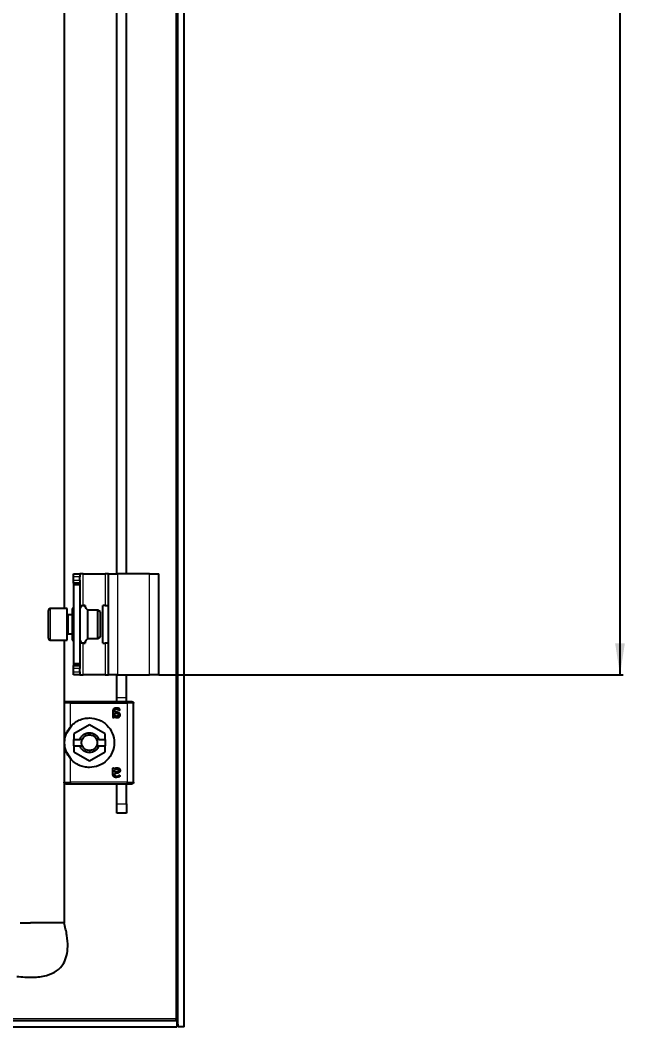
# Model space of a CAD drawing. Header units: millimetres. Extents: x -732 to 1763, y -1228 to 1043.
# Drawn here: x 1571.1 to 1762.6, y -1085.6 to -766.7 of the extents above; entities that cross this region are included whole.
import ezdxf

# ---------------------------------------------------------------- set-up
doc = ezdxf.new("R2010")
doc.units = ezdxf.units.MM
doc.layers.add('FORMAT', color=7, linetype='Continuous')
doc.styles.add('SLDTEXTSTYLE0', font='TXT', dxfattribs={"width": 0.75})
doc.dimstyles.new('SLDDIMSTYLE0', dxfattribs={"dimtxt": 20, "dimasz": 10, "dimexe": 0, "dimexo": 0.0625, "dimgap": 5, "dimtad": 2, "dimdec": 1, "dimrnd": 1e-09, "dimzin": 12, "dimdsep": 46, "dimtxsty": 'SLDTEXTSTYLE0', "dimsah": 1, "dimcen": 0.09, "dimadec": 0, "dimazin": 3, "dimtfac": 1, "dimtofl": 0, "dimtmove": 0, "dimatfit": 3, "dimfxl": 0, "dimfrac": 2, "dimtolj": 1, "dimtzin": 12, "dimarcsym": 0})

# ---------------------------------------------------------------- blocks, each defined once
blk = doc.blocks.new('_D_5')
at = {"layer": 'FORMAT'}
for p, q in [((1615.06, 757.93), (1762.05, 757.93)), ((1761.05, 757.93), (1761.05, -974.07)), ((1615.06, -974.07), (1762.05, -974.07))]:
    blk.add_line(p, q, dxfattribs=at)
for points in [[(1761.05, 757.93), (1759.51, 747.93), (1762.59, 747.93)], [(1761.05, -974.07), (1762.59, -964.07), (1759.51, -964.07)]]:
    blk.add_solid(points, dxfattribs=at)
at = {"layer": 'FORMAT', "insert": (1735.27, -137.62), "char_height": 20, "attachment_point": 1, "rotation": 90, "style": 'SLDTEXTSTYLE0'}
blk.add_mtext('1732', dxfattribs=at)

msp = doc.modelspace()

# ---------------------------------------------------------------- linework, layer by layer
at = {"color": 7, "linetype": 'Continuous', "lineweight": 25}
for p, q in [((1621.05, -1085.57), (1621.05, 869.43)), ((1623.05, -1085.57), (1623.05, 869.43)), ((1585.05, -433.24), (1585.05, -953.07)), ((1601.75, -942.07), (1601.75, -433.57)), ((1604.75, -942.07), (1604.75, -433.57)), ((1588.05, -942.07), (1590.05, -942.07)), ((1588.05, -943.07), (1588.05, -942.07)), ((1588.05, -944.07), (1588.05, -943.07)), ((1590.05, -942.07), (1590.05, -943.07)), ((1591.05, -942.07), (1590.05, -942.07)), ((1590.05, -944.07), (1590.05, -943.07)), ((1591.05, -942.07), (1598.05, -942.07)), ((1599.05, -942.07), (1598.05, -942.07)), ((1599.05, -974.07), (1599.05, -942.07)), ((1599.05, -942.07), (1602.05, -942.07)), ((1612.05, -942.07), (1602.05, -942.07)), ((1612.05, -942.07), (1615.05, -942.07)), ((1615.05, -974.07), (1615.05, -942.07)), ((1588.05, -945.07), (1588.05, -944.07)), ((1590.05, -945.07), (1588.05, -945.07)), ((1588.05, -945.07), (1588.05, -945.57)), ((1590.05, -945.57), (1588.05, -945.57)), ((1588.05, -945.57), (1588.05, -970.57)), ((1590.05, -944.07), (1590.05, -945.07)), ((1590.05, -945.07), (1590.05, -945.57)), ((1590.05, -945.57), (1590.05, -970.57)), ((1586.05, -953.07), (1580.65, -953.07)), ((1586.05, -960.62), (1586.05, -953.07)), ((1588.05, -953.07), (1587.55, -953.07)), ((1587.55, -953.07), (1587.55, -954.28)), ((1590.05, -952.07), (1591.05, -952.07)), ((1591.75, -952.07), (1591.05, -952.07)), ((1591.75, -952.07), (1591.75, -952.51)), ((1597.35, -964.07), (1597.35, -952.07)), ((1598.05, -952.07), (1597.35, -952.07)), ((1598.05, -952.07), (1599.05, -952.07)), ((1580.05, -960.32), (1580.05, -953.67)), ((1587.55, -955.07), (1586.3, -955.07)), ((1587.55, -954.28), (1587.55, -963.07)), ((1595.68, -953.57), (1592.55, -953.57)), ((1592.55, -962.57), (1592.55, -953.57)), ((1596.55, -954.07), (1595.68, -953.57)), ((1595.68, -962.57), (1595.68, -953.57)), ((1596.55, -962.07), (1596.55, -954.07)), ((1580.05, -962.47), (1580.05, -960.32)), ((1586.05, -963.07), (1586.05, -960.62)), ((1586.3, -961.07), (1587.55, -961.07)), ((1592.55, -962.57), (1595.68, -962.57)), ((1595.68, -962.57), (1596.55, -962.07)), ((1580.65, -963.07), (1586.05, -963.07)), ((1585.05, -963.07), (1585.05, -982.89)), ((1587.55, -963.07), (1588.05, -963.07)), ((1591.05, -964.07), (1590.05, -964.07)), ((1591.05, -964.07), (1591.75, -964.07)), ((1591.75, -963.62), (1591.75, -964.07)), ((1597.35, -964.07), (1598.05, -964.07)), ((1599.05, -964.07), (1598.05, -964.07)), ((1590.05, -970.57), (1588.05, -970.57)), ((1588.05, -970.57), (1588.05, -971.07)), ((1588.05, -972.07), (1588.05, -971.07)), ((1588.05, -971.07), (1590.05, -971.07)), ((1588.05, -973.07), (1588.05, -972.07)), ((1590.05, -970.57), (1590.05, -971.07)), ((1590.05, -971.07), (1590.05, -972.07)), ((1590.05, -973.07), (1590.05, -972.07)), ((1588.05, -974.07), (1588.05, -973.07)), ((1590.05, -974.07), (1588.05, -974.07)), ((1590.05, -973.07), (1590.05, -974.07)), ((1590.05, -974.07), (1591.05, -974.07)), ((1598.05, -974.07), (1591.05, -974.07)), ((1598.05, -974.07), (1599.05, -974.07)), ((1602.05, -974.07), (1599.05, -974.07)), ((1601.75, -981.37), (1601.75, -974.07)), ((1602.05, -974.07), (1612.05, -974.07)), ((1604.75, -981.37), (1604.75, -974.07)), ((1615.05, -974.07), (1612.05, -974.07)), ((1601.75, -982.62), (1601.75, -981.37)), ((1604.75, -982.62), (1604.75, -981.37)), ((1585.05, -983.07), (1585.05, -1008.07)), ((1605.05, -982.57), (1587.05, -982.57)), ((1605.65, -982.57), (1605.4, -982.57)), ((1607.05, -1008.07), (1607.05, -983.07)), ((1600.49, -985.61), (1600.49, -987.47)), ((1600.95, -987.47), (1600.95, -987.19)), ((1601.34, -987.5), (1600.95, -987.19)), ((1601.02, -985.86), (1601.02, -985.64)), ((1601.4, -985.86), (1601.02, -985.86)), ((1601.02, -986.21), (1601.45, -986.21)), ((1601.02, -986.8), (1601.02, -986.21)), ((1585.88, -992.44), (1587.38, -990.18)), ((1593.05, -989.85), (1588.1, -992.71)), ((1598, -992.71), (1593.05, -989.85)), ((1588.1, -992.71), (1588.1, -994.57)), ((1588.1, -996.57), (1588.1, -994.57)), ((1588.1, -994.57), (1590.06, -994.57)), ((1590.75, -994.57), (1590.06, -994.57)), ((1596.03, -994.57), (1595.34, -994.57)), ((1596.03, -994.57), (1598, -994.57)), ((1598, -994.57), (1598, -992.71)), ((1598, -994.57), (1598, -996.57)), ((1588.1, -996.57), (1588.1, -998.42)), ((1588.1, -996.57), (1590.06, -996.57)), ((1590.06, -996.57), (1590.75, -996.57)), ((1595.34, -996.57), (1596.03, -996.57)), ((1596.03, -996.57), (1598, -996.57)), ((1598, -998.42), (1598, -996.57)), ((1587.38, -1000.95), (1585.87, -998.69)), ((1588.1, -998.42), (1593.05, -1001.28)), ((1593.05, -1001.28), (1598, -998.42)), ((1600.49, -1005.52), (1600.49, -1003.66)), ((1600.95, -1003.66), (1600.95, -1003.94)), ((1601.02, -1004.92), (1601.02, -1004.33)), ((1601.45, -1004.92), (1601.02, -1004.92)), ((1601.4, -1005.27), (1601.02, -1005.27)), ((1601.02, -1005.27), (1601.02, -1005.49)), ((1585.05, -1008.24), (1585.05, -1052.57)), ((1587.05, -1008.57), (1605.05, -1008.57)), ((1601.75, -1014.87), (1601.75, -1008.57)), ((1604.75, -1014.87), (1604.75, -1008.57)), ((1605.4, -1008.57), (1605.65, -1008.57)), ((1601.75, -1017.87), (1601.75, -1014.87)), ((1604.75, -1014.87), (1604.75, -1017.87)), ((1604.75, -1017.87), (1601.75, -1017.87)), ((1574.48, -1052.57), (1574.42, -1052.57)), ((1581.61, -1052.57), (1574.48, -1052.57)), ((1581.76, -1052.57), (1581.61, -1052.57)), ((1584.07, -1052.57), (1581.76, -1052.57)), ((1585.05, -1052.57), (1584.07, -1052.57)), ((831.35, -1083.57), (1620.75, -1083.57)), ((1620.45, -1082.97), (1620.64, -1083.57)), ((1620.75, -1083.57), (1620.75, -1085.57)), ((831.35, -1085.57), (1620.75, -1085.57)), ((1623.05, -1085.57), (1621.05, -1085.57))]:
    msp.add_line(p, q, dxfattribs=at)
at = {"color": 8, "linetype": 'Continuous', "lineweight": 18}
for p, q in [((1620.45, 866.83), (1620.45, -1082.97)), ((1590.05, -943.07), (1588.05, -943.07)), ((1591.05, -952.07), (1591.05, -942.07)), ((1598.05, -942.07), (1598.05, -952.07)), ((1602.05, -974.07), (1602.05, -942.07)), ((1612.05, -974.07), (1612.05, -942.07)), ((1588.05, -944.07), (1590.05, -944.07)), ((1580.65, -953.07), (1580.65, -960.62)), ((1586.3, -955.07), (1586.3, -961.07)), ((1580.65, -960.62), (1580.65, -963.07)), ((1591.05, -974.07), (1591.05, -964.07)), ((1598.05, -964.07), (1598.05, -974.07)), ((1590.05, -972.07), (1588.05, -972.07)), ((1588.05, -973.07), (1590.05, -973.07)), ((1604.75, -981.37), (1601.75, -981.37)), ((1587.05, -990.5), (1587.05, -983.07)), ((1587.05, -983.07), (1605.05, -983.07)), ((1605.05, -983.07), (1605.05, -1008.07)), ((1587.05, -1008.07), (1587.05, -1000.63)), ((1593.05, -998.07), (1593.05, -998.72)), ((1605.05, -1008.07), (1587.05, -1008.07)), ((1601.75, -1014.87), (1604.75, -1014.87)), ((1620.45, -1082.97), (1525.02, -1082.97))]:
    msp.add_line(p, q, dxfattribs=at)
at = {"color": 7, "linetype": 'Continuous', "lineweight": 25}
for centre, radius, start, end in [((1580.65, -953.67), 0.6, 90, 180), ((1586.3, -954.82), 0.25, 180, 270), ((1580.65, -962.47), 0.6, 180, 270), ((1586.3, -961.32), 0.25, 90, 180)]:
    msp.add_arc(centre, radius, start, end, dxfattribs=at)
for points, knots in [([(1592.55, -953.57), (1592.37, -953.41), (1592.02, -953.11), (1591.83, -952.54), (1591.46, -952.23), (1591.13, -952.1), (1590.77, -952.14), (1590.42, -952.33), (1590.17, -952.69), (1590.09, -952.98), (1590.05, -953.13)], [0, 0, 0, 0, 0.185676, 0.371025, 0.466937, 0.562172, 0.656347, 0.751553, 0.873842, 1, 1, 1, 1]), ([(1590.05, -963), (1590.09, -963.15), (1590.17, -963.44), (1590.42, -963.8), (1590.77, -963.99), (1591.13, -964.03), (1591.46, -963.9), (1591.83, -963.59), (1592.02, -963.03), (1592.37, -962.72), (1592.55, -962.57)], [0, 0, 0, 0, 0.126158, 0.248447, 0.343653, 0.437828, 0.533063, 0.628975, 0.814324, 1, 1, 1, 1]), ([(1601.6, -984.57), (1601.45, -984.57), (1601.23, -984.58), (1600.95, -984.68), (1600.76, -984.79), (1600.62, -984.96), (1600.51, -985.24), (1600.49, -985.46), (1600.49, -985.61)], [0, 0, 0, 0, 0.2500888, 0.3824952, 0.5002586, 0.6221632, 0.7501335, 1, 1, 1, 1]), ([(1601.02, -985.64), (1601.02, -985.55), (1601.03, -985.42), (1601.08, -985.25), (1601.16, -985.14), (1601.26, -985.06), (1601.39, -985), (1601.52, -984.98), (1601.61, -984.98), (1601.66, -984.98)], [0, 0, 0, 0, 0.250023, 0.382539, 0.499802, 0.620838, 0.749652, 0.874777, 1, 1, 1, 1]), ([(1602.66, -985.06), (1602.66, -985.01), (1602.66, -984.92), (1602.6, -984.83), (1602.46, -984.75), (1602.13, -984.62), (1601.81, -984.59), (1601.6, -984.57)], [0, 0, 0, 0, 0.124693, 0.187182, 0.249773, 0.500039, 1, 1, 1, 1]), ([(1601.66, -984.98), (1601.82, -985), (1602.06, -985.02), (1602.31, -985.15), (1602.44, -985.22), (1602.51, -985.26), (1602.54, -985.27), (1602.56, -985.27)], [0, 0, 0, 0, 0.4986996, 0.7495075, 0.8749492, 0.9467834, 1, 1, 1, 1]), ([(1602.56, -985.27), (1602.57, -985.27), (1602.59, -985.27), (1602.61, -985.26), (1602.62, -985.24), (1602.64, -985.22), (1602.65, -985.18), (1602.66, -985.14), (1602.66, -985.1), (1602.66, -985.08), (1602.66, -985.06)], [0, 0, 0, 0, 0.128825, 0.180169, 0.243397, 0.36986, 0.499864, 0.749649, 0.843476, 1, 1, 1, 1]), ([(1600.49, -987.47), (1600.49, -987.48), (1600.49, -987.5), (1600.5, -987.52), (1600.53, -987.54), (1600.6, -987.56), (1600.67, -987.56), (1600.72, -987.57)], [0, 0, 0, 0, 0.124881, 0.183376, 0.250934, 0.500336, 1, 1, 1, 1]), ([(1600.72, -987.57), (1600.76, -987.56), (1600.83, -987.56), (1600.91, -987.54), (1600.93, -987.52), (1600.94, -987.5), (1600.94, -987.48), (1600.95, -987.47)], [0, 0, 0, 0, 0.499718, 0.749437, 0.810587, 0.875078, 1, 1, 1, 1]), ([(1600.95, -987.19), (1601.07, -987.31), (1601.26, -987.48), (1601.53, -987.59), (1601.7, -987.62), (1601.78, -987.62), (1601.82, -987.62)], [0, 0, 0, 0, 0.499113, 0.749325, 0.874665, 1, 1, 1, 1]), ([(1601.74, -987.21), (1601.67, -987.21), (1601.52, -987.19), (1601.26, -987.06), (1601.12, -986.9), (1601.02, -986.8)], [0, 0, 0, 0, 0.249939, 0.499864, 1, 1, 1, 1]), ([(1602.78, -986.78), (1602.78, -986.7), (1602.77, -986.55), (1602.67, -986.33), (1602.52, -986.15), (1602.25, -985.98), (1601.87, -985.88), (1601.55, -985.87), (1601.4, -985.86)], [0, 0, 0, 0, 0.125049, 0.249886, 0.370856, 0.49982, 0.749609, 1, 1, 1, 1]), ([(1601.45, -986.21), (1601.55, -986.22), (1601.73, -986.22), (1601.95, -986.28), (1602.1, -986.38), (1602.19, -986.48), (1602.24, -986.61), (1602.25, -986.7), (1602.25, -986.74)], [0, 0, 0, 0, 0.279652, 0.500248, 0.629485, 0.750186, 0.875763, 1, 1, 1, 1]), ([(1602.25, -986.74), (1602.25, -986.81), (1602.24, -986.91), (1602.17, -987.02), (1602.11, -987.1), (1602.03, -987.15), (1601.94, -987.19), (1601.84, -987.21), (1601.77, -987.21), (1601.74, -987.21)], [0, 0, 0, 0, 0.249168, 0.373635, 0.49939, 0.619394, 0.749656, 0.87477, 1, 1, 1, 1]), ([(1601.82, -987.62), (1601.94, -987.62), (1602.13, -987.61), (1602.35, -987.52), (1602.5, -987.42), (1602.63, -987.29), (1602.75, -987.08), (1602.77, -986.9), (1602.78, -986.78)], [0, 0, 0, 0, 0.25007, 0.379181, 0.500499, 0.62417, 0.750842, 1, 1, 1, 1]), ([(1587.05, -1000.63), (1586.76, -1000.25), (1586.19, -999.5), (1585.63, -998.25), (1585.28, -996.97), (1585.15, -995.56), (1585.28, -994.16), (1585.63, -992.88), (1586.19, -991.63), (1586.76, -990.88), (1587.05, -990.5)], [0, 0, 0, 0, 0.125762, 0.25037, 0.375307, 0.500139, 0.62481, 0.749763, 0.874888, 1, 1, 1, 1]), ([(1600.49, -1003.66), (1600.49, -1003.65), (1600.49, -1003.63), (1600.5, -1003.61), (1600.53, -1003.59), (1600.6, -1003.57), (1600.67, -1003.57), (1600.72, -1003.57)], [0, 0, 0, 0, 0.124884, 0.186377, 0.250914, 0.500322, 1, 1, 1, 1]), ([(1600.72, -1003.57), (1600.76, -1003.57), (1600.82, -1003.57), (1600.89, -1003.58), (1600.92, -1003.59), (1600.93, -1003.61), (1600.94, -1003.63), (1600.94, -1003.65), (1600.95, -1003.66)], [0, 0, 0, 0, 0.499162, 0.644242, 0.749698, 0.813605, 0.875217, 1, 1, 1, 1]), ([(1600.95, -1003.94), (1601.07, -1003.82), (1601.26, -1003.65), (1601.57, -1003.52), (1601.74, -1003.51), (1601.82, -1003.51)], [0, 0, 0, 0, 0.499364, 0.749701, 1, 1, 1, 1]), ([(1601.02, -1004.33), (1601.12, -1004.23), (1601.26, -1004.07), (1601.49, -1003.96), (1601.63, -1003.92), (1601.7, -1003.92), (1601.74, -1003.92)], [0, 0, 0, 0, 0.499765, 0.749504, 0.874771, 1, 1, 1, 1]), ([(1602.78, -1004.35), (1602.78, -1004.39), (1602.78, -1004.47), (1602.75, -1004.62), (1602.67, -1004.8), (1602.52, -1004.98), (1602.25, -1005.15), (1601.87, -1005.25), (1601.55, -1005.27), (1601.4, -1005.27)], [0, 0, 0, 0, 0.062637, 0.125278, 0.250072, 0.374841, 0.499994, 0.749696, 1, 1, 1, 1]), ([(1602.25, -1004.39), (1602.25, -1004.43), (1602.24, -1004.52), (1602.19, -1004.65), (1602.1, -1004.75), (1601.95, -1004.85), (1601.73, -1004.91), (1601.55, -1004.91), (1601.45, -1004.92)], [0, 0, 0, 0, 0.124446, 0.249795, 0.37, 0.499734, 0.719932, 1, 1, 1, 1]), ([(1601.74, -1003.92), (1601.8, -1003.92), (1601.9, -1003.93), (1602.03, -1003.98), (1602.11, -1004.03), (1602.17, -1004.11), (1602.22, -1004.19), (1602.25, -1004.29), (1602.25, -1004.36), (1602.25, -1004.39)], [0, 0, 0, 0, 0.249623, 0.37714, 0.499734, 0.62273, 0.749812, 0.874876, 1, 1, 1, 1]), ([(1601.82, -1003.51), (1601.94, -1003.51), (1602.13, -1003.52), (1602.35, -1003.61), (1602.51, -1003.71), (1602.63, -1003.84), (1602.75, -1004.05), (1602.77, -1004.23), (1602.78, -1004.35)], [0, 0, 0, 0, 0.25007, 0.379559, 0.500499, 0.624556, 0.750843, 1, 1, 1, 1]), ([(1601.6, -1006.57), (1601.53, -1006.56), (1601.38, -1006.56), (1601.16, -1006.52), (1600.95, -1006.45), (1600.76, -1006.34), (1600.62, -1006.17), (1600.51, -1005.89), (1600.49, -1005.67), (1600.49, -1005.52)], [0, 0, 0, 0, 0.125255, 0.250437, 0.383066, 0.500493, 0.622629, 0.75025, 1, 1, 1, 1]), ([(1601.02, -1005.49), (1601.02, -1005.53), (1601.02, -1005.62), (1601.04, -1005.76), (1601.08, -1005.89), (1601.16, -1006), (1601.26, -1006.08), (1601.43, -1006.14), (1601.57, -1006.15), (1601.66, -1006.15)], [0, 0, 0, 0, 0.125295, 0.250514, 0.383518, 0.50035, 0.621938, 0.750243, 1, 1, 1, 1]), ([(1602.66, -1006.07), (1602.66, -1006.1), (1602.66, -1006.15), (1602.65, -1006.23), (1602.6, -1006.3), (1602.46, -1006.38), (1602.13, -1006.51), (1601.81, -1006.54), (1601.6, -1006.57)], [0, 0, 0, 0, 0.062686, 0.125173, 0.187628, 0.250185, 0.500314, 1, 1, 1, 1]), ([(1601.66, -1006.15), (1601.82, -1006.14), (1602.13, -1006.11), (1602.39, -1005.9), (1602.55, -1005.86), (1602.56, -1005.86)], [0, 0, 0, 0, 0.498852, 0.946609, 1, 1, 1, 1]), ([(1602.56, -1005.86), (1602.57, -1005.86), (1602.59, -1005.86), (1602.61, -1005.87), (1602.62, -1005.89), (1602.64, -1005.91), (1602.66, -1005.97), (1602.66, -1006.03), (1602.66, -1006.07)], [0, 0, 0, 0, 0.1310705, 0.1824367, 0.2437962, 0.3713877, 0.5004416, 1, 1, 1, 1]), ([(1570.05, -1069.57), (1571.77, -1069.73), (1574.91, -1070.04), (1579.24, -1069.52), (1582.67, -1068.1), (1584.89, -1065.78), (1585.97, -1063.01), (1586.29, -1059.96), (1586, -1056.4), (1585.38, -1053.91), (1585.05, -1052.57)], [0, 0, 0, 0, 0.176713, 0.320911, 0.440308, 0.54837, 0.6374, 0.738878, 0.858543, 1, 1, 1, 1]), ([(1571.16, -1052.57), (1571.19, -1052.57), (1571.27, -1052.57), (1571.73, -1052.57), (1572.02, -1052.57)], [0, 0, 0, 0, 0.356727, 1, 1, 1, 1]), ([(1620.75, -1083.57), (1620.7, -1083.57), (1620.65, -1083.5), (1620.55, -1083.28), (1620.5, -1083.12), (1620.45, -1082.97)], [0, 0, 0, 0, 0.5, 0.5, 1, 1, 1, 1]), ([(1620.75, -1083.88), (1620.79, -1084.01), (1620.99, -1084.57), (1621.02, -1085.13), (1621.05, -1085.57)], [0, 0, 0, 0, 0.2265409, 1, 1, 1, 1])]:
    msp.add_open_spline(points, degree=3, knots=knots, dxfattribs=at)
for points in [[(1585.55, -982.57), (1585.48, -982.57), (1585.35, -982.59), (1585.18, -982.7), (1585.07, -982.87), (1585.05, -983), (1585.05, -983.07)], [(1587.05, -982.57), (1586.85, -982.57), (1586.46, -982.57), (1585.96, -982.57), (1585.61, -982.57), (1585.57, -982.57), (1585.55, -982.57)], [(1606.55, -982.57), (1606.52, -982.57), (1606.48, -982.57), (1606.13, -982.57), (1605.64, -982.57), (1605.24, -982.57), (1605.05, -982.57)], [(1606.55, -982.57), (1606.61, -982.57), (1606.74, -982.59), (1606.91, -982.7), (1607.02, -982.87), (1607.04, -983), (1607.05, -983.07)], [(1587.05, -990.5), (1587.44, -990.09), (1588.23, -989.27), (1589.72, -988.4), (1591.34, -987.82), (1592.48, -987.75), (1593.05, -987.72)], [(1593.05, -987.72), (1594.07, -987.83), (1596.13, -988.07), (1598.74, -989.88), (1600.49, -992.48), (1601.1, -995.57), (1600.49, -998.65), (1598.74, -1001.25), (1596.13, -1003.06), (1594.07, -1003.3), (1593.05, -1003.42)], [(1590.06, -994.57), (1590.19, -994.26), (1590.46, -993.66), (1591.18, -992.97), (1592.06, -992.52), (1593.05, -992.36), (1594.03, -992.52), (1594.91, -992.97), (1595.64, -993.66), (1595.9, -994.26), (1596.03, -994.57)], [(1590.75, -996.57), (1590.7, -996.4), (1590.58, -996.08), (1590.53, -995.57), (1590.58, -995.05), (1590.7, -994.73), (1590.75, -994.57)], [(1590.75, -994.57), (1590.87, -994.35), (1591.1, -993.93), (1591.66, -993.45), (1592.32, -993.13), (1592.8, -993.09), (1593.05, -993.07)], [(1593.05, -993.07), (1593.29, -993.09), (1593.77, -993.13), (1594.43, -993.45), (1594.99, -993.93), (1595.22, -994.35), (1595.34, -994.57)], [(1595.34, -994.57), (1595.4, -994.73), (1595.52, -995.05), (1595.56, -995.57), (1595.52, -996.08), (1595.4, -996.4), (1595.34, -996.57)], [(1593.05, -998.72), (1592.72, -998.69), (1592.06, -998.63), (1591.18, -998.16), (1590.46, -997.47), (1590.19, -996.87), (1590.06, -996.57)], [(1593.05, -998.07), (1592.8, -998.05), (1592.32, -998), (1591.66, -997.68), (1591.1, -997.21), (1590.87, -996.78), (1590.75, -996.57)], [(1596.03, -996.57), (1595.9, -996.87), (1595.64, -997.47), (1594.91, -998.16), (1594.03, -998.63), (1593.37, -998.69), (1593.05, -998.72)], [(1595.34, -996.57), (1595.22, -996.78), (1594.99, -997.21), (1594.43, -997.68), (1593.77, -998), (1593.29, -998.05), (1593.05, -998.07)], [(1593.05, -1003.42), (1592.48, -1003.38), (1591.34, -1003.31), (1589.72, -1002.73), (1588.23, -1001.86), (1587.44, -1001.04), (1587.05, -1000.63)], [(1585.55, -1008.57), (1585.48, -1008.56), (1585.35, -1008.54), (1585.18, -1008.43), (1585.07, -1008.26), (1585.05, -1008.13), (1585.05, -1008.07)], [(1585.55, -1008.57), (1585.57, -1008.57), (1585.61, -1008.57), (1585.96, -1008.57), (1586.46, -1008.57), (1586.85, -1008.57), (1587.05, -1008.57)], [(1605.05, -1008.57), (1605.24, -1008.57), (1605.64, -1008.57), (1606.13, -1008.57), (1606.48, -1008.57), (1606.52, -1008.57), (1606.55, -1008.57)], [(1607.05, -1008.07), (1607.04, -1008.13), (1607.02, -1008.26), (1606.91, -1008.43), (1606.74, -1008.54), (1606.61, -1008.56), (1606.55, -1008.57)], [(1572.02, -1052.57), (1572.35, -1052.57), (1573, -1052.57), (1573.94, -1052.57), (1574.42, -1052.57)]]:
    msp.add_open_spline(points, degree=3, dxfattribs=at)
at = {"color": 8, "linetype": 'Continuous', "lineweight": 18}
for points in [[(1587.05, -983.07), (1586.78, -983.07), (1586.26, -983.07), (1585.6, -983.07), (1585.14, -983.07), (1585.08, -983.07), (1585.05, -983.07)], [(1587.05, -982.57), (1587.05, -982.57), (1587.05, -982.59), (1587.05, -982.7), (1587.05, -982.87), (1587.05, -983), (1587.05, -983.07)], [(1605.05, -983.07), (1605.05, -983), (1605.05, -982.87), (1605.05, -982.7), (1605.05, -982.59), (1605.05, -982.57), (1605.05, -982.57)], [(1607.05, -983.07), (1607.02, -983.07), (1606.96, -983.07), (1606.49, -983.07), (1605.83, -983.07), (1605.31, -983.07), (1605.05, -983.07)], [(1585.05, -1008.07), (1585.08, -1008.07), (1585.14, -1008.07), (1585.6, -1008.07), (1586.26, -1008.07), (1586.78, -1008.07), (1587.05, -1008.07)], [(1587.05, -1008.07), (1587.05, -1008.13), (1587.05, -1008.26), (1587.05, -1008.43), (1587.05, -1008.54), (1587.05, -1008.56), (1587.05, -1008.57)], [(1605.05, -1008.57), (1605.05, -1008.56), (1605.05, -1008.54), (1605.05, -1008.43), (1605.05, -1008.26), (1605.05, -1008.13), (1605.05, -1008.07)], [(1605.05, -1008.07), (1605.31, -1008.07), (1605.83, -1008.07), (1606.49, -1008.07), (1606.96, -1008.07), (1607.02, -1008.07), (1607.05, -1008.07)]]:
    msp.add_open_spline(points, degree=3, dxfattribs=at)

# ---------------------------------------------------------------- dimensions: what is measured, and where the dimension line sits
at = {"layer": 'FORMAT'}
dim = msp.add_linear_dim(base=(1761.05, -974.07), p1=(1615.05, 757.93), p2=(1615.05, -974.07), angle=90, dimstyle='SLDDIMSTYLE0', dxfattribs=at)
dim.commit()
dim.dimension.update_dxf_attribs({"geometry": '_D_5', "text_midpoint": (1761.05, -108.07), "dimtype": 160})

doc.saveas('drawing.dxf')
